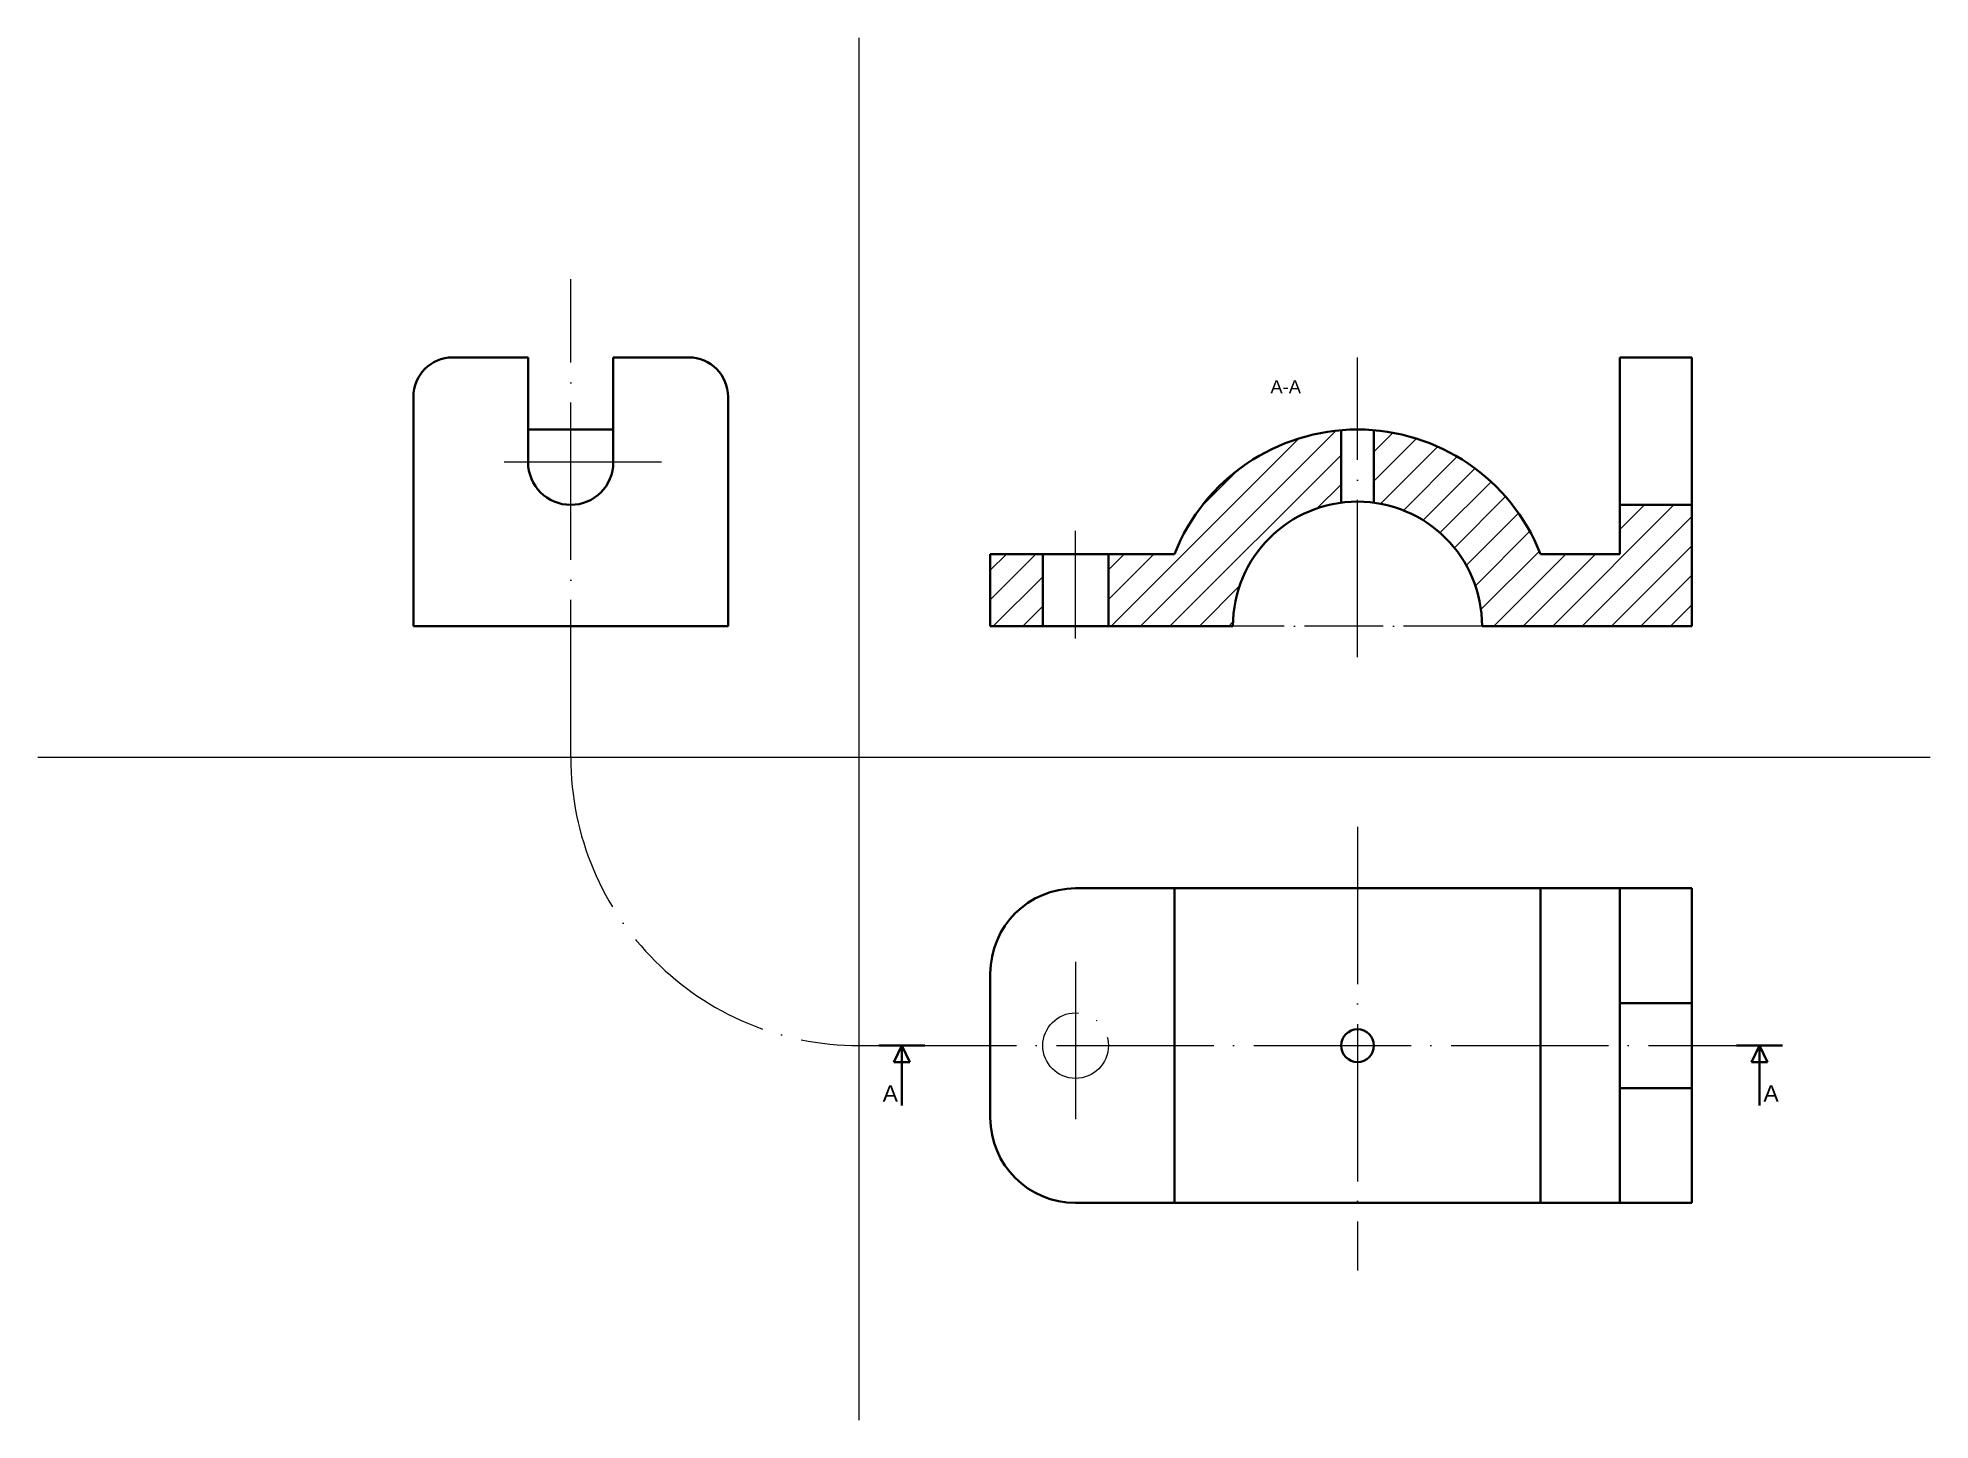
# Model space of a CAD drawing. Header units: millimetres. Extents: x 0 to 289, y -101 to 110.
import ezdxf

# ---------------------------------------------------------------- set-up
doc = ezdxf.new("R2010")
doc.units = ezdxf.units.MM
doc.linetypes.add('ACAD_ISO04W100', pattern=[30, 24, -3, 0, -3])
for name, color, linetype, lineweight in [('assisimmetira', 90, 'ACAD_ISO04W100', 18), ('campitura', 130, 'Continuous', 18), ('grosso', 5, 'Continuous', 35), ('terra', 6, 'Continuous', 18)]:
    doc.layers.add(name, color=color, linetype=linetype, lineweight=lineweight)
doc.styles.get("Standard").update_dxf_attribs({"font": 'arial.ttf'})

msp = doc.modelspace()

# ---------------------------------------------------------------- hatches: boundary and pattern name
at = {"layer": 'campitura'}
h = msp.add_hatch(dxfattribs=at)
h.set_pattern_fill('ANSI31', color=256)
h.paths.add_polyline_path([(153.27, 31), (145.27, 31), (145.27, 20), (153.27, 20)])
h.paths.add_polyline_path([(198.77, 38.83), (198.77, 49.9, 0.285375), (173.36, 31), (163.27, 31), (163.27, 20), (182.27, 20, -0.37607)])
h.paths.add_polyline_path([(252.27, 38.5), (241.27, 38.5), (241.27, 31), (229.18, 31, 0.285375), (203.77, 49.9), (203.77, 38.83, -0.37607), (220.27, 20), (252.27, 20)])

# ---------------------------------------------------------------- linework, layer by layer
at = {"layer": 'assisimmetira'}
for p, q in [((81.27, 0), (81.27, 72.96)), ((201.27, 15.25), (201.27, 61)), ((95.14, 45), (71.1, 45)), ((158.27, 18.1), (158.27, 34.53)), ((201.27, -10.64), (201.27, -78.29)), ((158.27, -31.2), (158.27, -57.38)), ((125.27, -44), (262.58, -44))]:
    msp.add_line(p, q, dxfattribs=at)
at = {"layer": 'assisimmetira', "ltscale": 0.5}
msp.add_line((220.27, 20), (182.27, 20), dxfattribs=at)
at = {"layer": 'assisimmetira'}
msp.add_circle((158.27, -44), 5, dxfattribs=at)
msp.add_arc((125.27, 0), 44, 180, 270, dxfattribs=at)
at = {"layer": 'grosso'}
for p, q in [((63.27, 61), (74.77, 61)), ((74.77, 61), (74.77, 45)), ((99.27, 61), (87.77, 61)), ((87.77, 61), (87.77, 45)), ((252.27, 61), (241.27, 61)), ((241.27, 61), (241.27, 31)), ((241.27, 61), (252.27, 61)), ((252.27, 20), (252.27, 61)), ((252.27, 61), (252.27, 20)), ((57.27, 20), (57.27, 55)), ((105.27, 55), (105.27, 20)), ((87.77, 50), (74.77, 50)), ((198.77, 49.9), (198.77, 38.83)), ((203.77, 38.83), (203.77, 49.9)), ((241.27, 38.5), (252.27, 38.5)), ((145.27, 31), (145.27, 20)), ((173.36, 31), (145.27, 31)), ((153.27, 31), (153.27, 20)), ((163.27, 31), (163.27, 20)), ((241.27, 31), (229.18, 31)), ((105.27, 20), (57.27, 20)), ((145.27, 20), (182.27, 20)), ((220.27, 20), (252.27, 20)), ((158.27, -20), (252.27, -20)), ((173.36, -20), (173.36, -68)), ((229.18, -20), (229.18, -68)), ((241.27, -20), (241.27, -68)), ((252.27, -20), (252.27, -68)), ((145.27, -55), (145.27, -33)), ((252.27, -37.5), (241.27, -37.5)), ((125.27, -44), (125.27, -44)), ((125.27, -44), (125.27, -44)), ((125.27, -44), (125.27, -44)), ((125.27, -44), (125.27, -44)), ((128.27, -44), (135.27, -44)), ((131.77, -44), (130.54, -46.5)), ((131.77, -44), (131.77, -53.11)), ((131.77, -44), (133, -46.5)), ((259.08, -44), (266.08, -44)), ((262.58, -44), (261.35, -46.5)), ((262.58, -44), (262.58, -53.11)), ((262.58, -44), (263.82, -46.5)), ((130.54, -46.5), (131.77, -46.5)), ((133, -46.5), (131.77, -46.5)), ((261.35, -46.5), (262.58, -46.5)), ((263.82, -46.5), (262.58, -46.5)), ((252.27, -50.5), (241.27, -50.5)), ((252.27, -68), (158.27, -68)), ((252.27, -68), (158.27, -68))]:
    msp.add_line(p, q, dxfattribs=at)
msp.add_circle((201.27, -44), 2.5, dxfattribs=at)
for centre, radius, start, end in [((63.27, 55), 6, 90, 180), ((99.27, 55), 6, 0, 90), ((201.27, 20), 30, 21.5102, 158.4898), ((81.27, 45), 6.5, 180, 0), ((201.27, 20), 19, 0, 180), ((158.27, -33), 13, 90, 180), ((158.27, -55), 13, 180, 270)]:
    msp.add_arc(centre, radius, start, end, dxfattribs=at)
at = {"layer": 'terra'}
for p, q in [((125.27, -101.14), (125.27, 109.76)), ((0, 0), (288.61, 0))]:
    msp.add_line(p, q, dxfattribs=at)

# ---------------------------------------------------------------- texts
at = {"layer": 'grosso'}
for s, width, insert, char_height, attachment_point in [('A-A', 5.2778, (187.99, 57.52), 2, 1), ('A', 3.1498, (128.85, -50.04), 2.5, 1), ('A', 3.1498, (265.51, -50.04), 2.5, 3)]:
    msp.add_mtext_dynamic_manual_height_columns(s, width=width, gutter_width=12.5, heights=[0], dxfattribs=dict(at, insert=insert, char_height=char_height, attachment_point=attachment_point))

doc.saveas('drawing.dxf')
